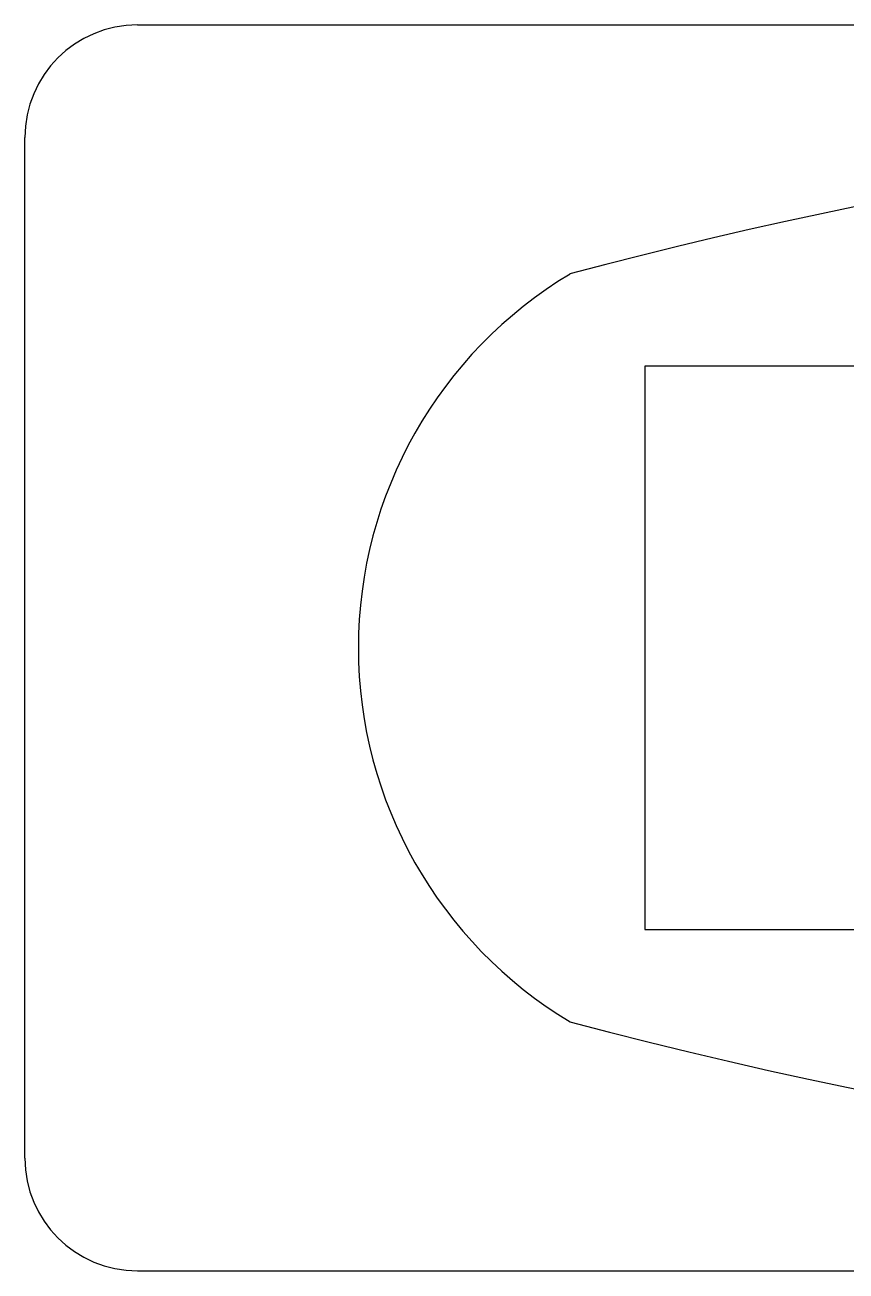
# Model space of a CAD drawing. Header units: millimetres. Extents: x -1 to 4489, y 0 to 1364.
# Drawn here: x 2120.51 to 2135.09, y 448.05 to 470.17 of the extents above; entities that cross this region are included whole.
import ezdxf

# ---------------------------------------------------------------- set-up
doc = ezdxf.new("R2010")
doc.units = ezdxf.units.MM
doc.layers.add('LAYER_0', color=7, linetype='Continuous')

# ---------------------------------------------------------------- blocks, each defined once
blk = doc.blocks.new('BOSCH_26', base_point=(145.91, 109.22))
at = {"layer": 'LAYER_0', "color": 7}
for points in [[(115.4, 120.28), (176.42, 120.28)], [(113.4, 100.16), (113.4, 118.28)], [(124.41, 104.22), (134.41, 104.22), (134.41, 114.22), (124.41, 114.22), (124.41, 104.22)], [(132.69, 98.157), (115.4, 98.157)]]:
    blk.add_lwpolyline(points, dxfattribs=at)
for centre, radius, start, end in [((115.4, 118.28), 2, 90, 180), ((145.91, 30.233), 88.618, 77.874, 104.93), ((127.06, 109.22), 7.739, 120.94, 239.07), ((145.91, 188.21), 88.618, 255.07, 284.98), ((115.4, 100.16), 2, 180, 270)]:
    blk.add_arc(centre, radius, start, end, dxfattribs=at)
blk = doc.blocks.new('418921157')
at = {"layer": 'LAYER_0', "color": 7}
blk.add_blockref('BOSCH_26', (5.5, 5), dxfattribs=at)

msp = doc.modelspace()

# ---------------------------------------------------------------- block references
msp.add_blockref('418921157', (2147.519, 454.112))

doc.saveas('drawing.dxf')
